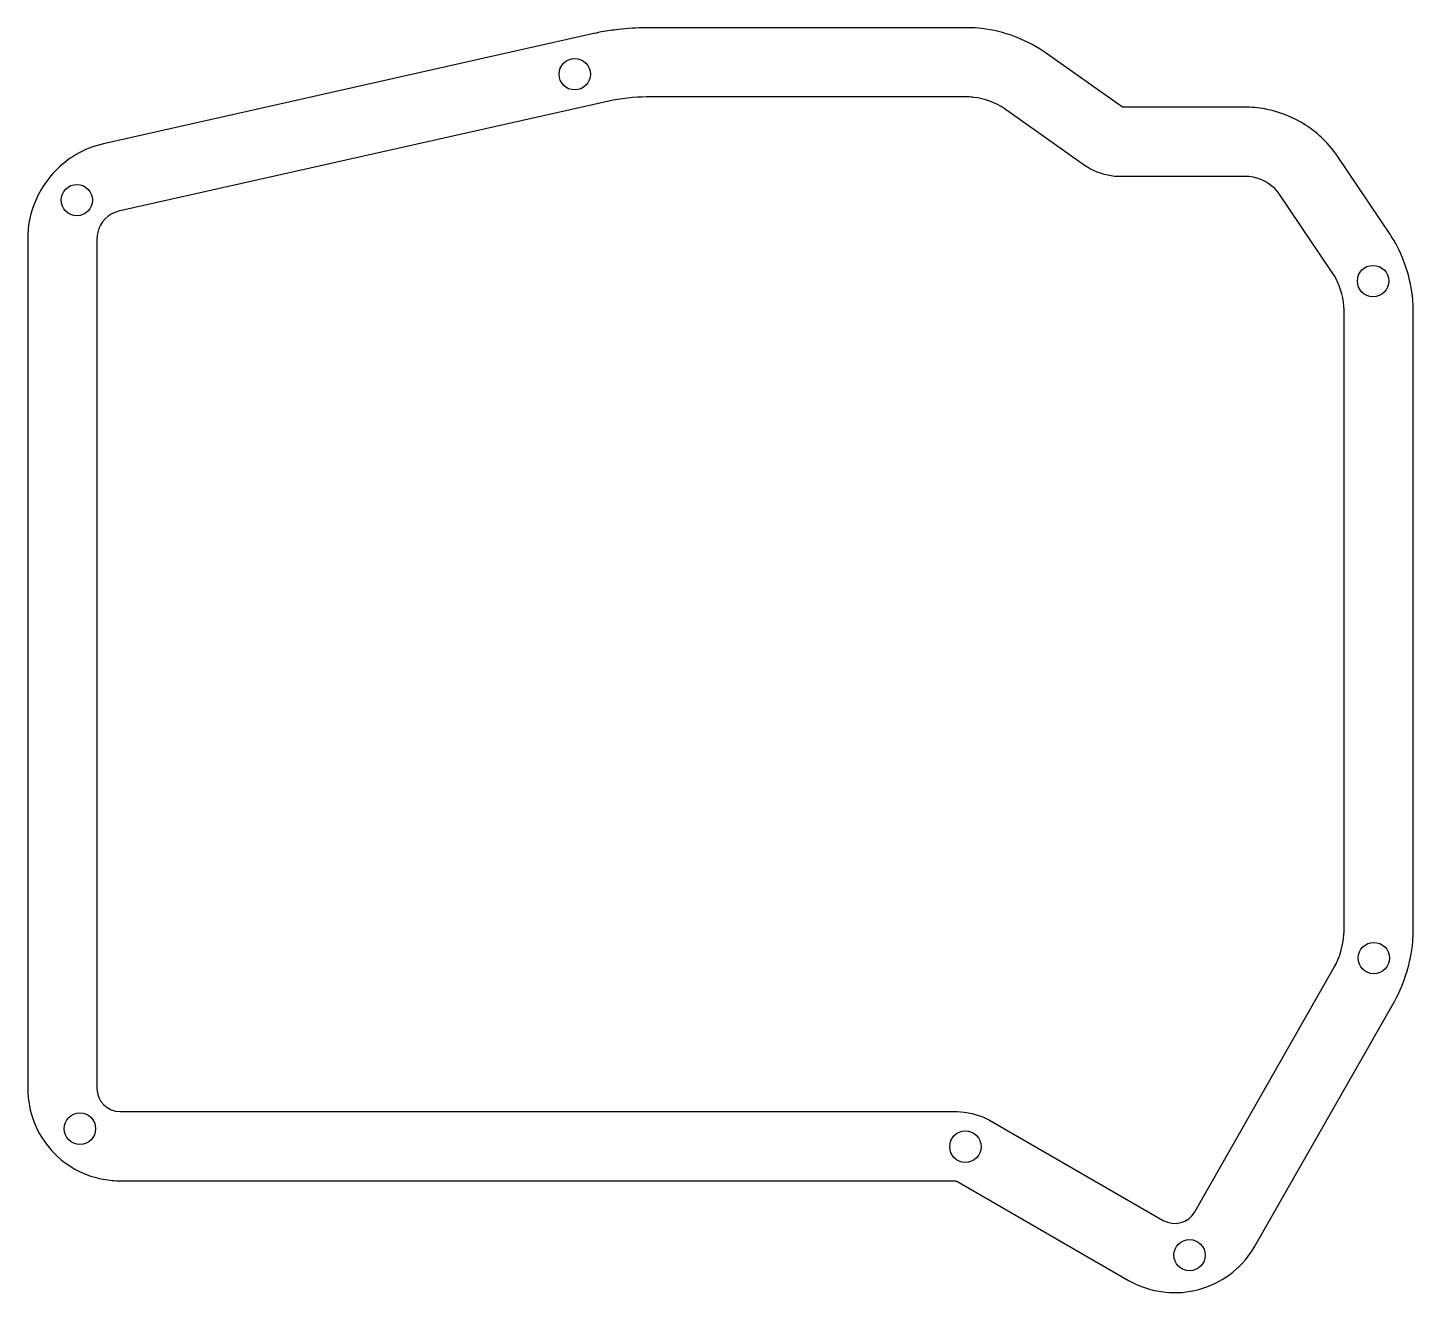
# Model space of a CAD drawing. Header units: millimetres. Extents: x 973 to 1123, y 46 to 183.
import ezdxf

# ---------------------------------------------------------------- set-up
doc = ezdxf.new("R2010")
doc.units = ezdxf.units.MM
doc.layers.get('0').update_dxf_attribs({"linetype": 'CONTINUOUS'})

msp = doc.modelspace()

# ---------------------------------------------------------------- linework, layer by layer
for p, q in [((1034.12, 182.28), (981.01, 170.33)), ((1074.65, 182.91), (1039.83, 182.91)), ((1091.38, 174.29), (1082.9, 180.29)), ((1035.76, 174.96), (982.65, 163.02)), ((1074.65, 175.41), (1039.83, 175.41)), ((1087.5, 167.85), (1078.58, 174.16)), ((1104.84, 174.29), (1091.38, 174.29)), ((1120.4, 160.48), (1114.59, 169.1)), ((1104.84, 166.79), (1090.84, 166.79)), ((1114.18, 156.29), (1108.37, 164.91)), ((972.81, 160.09), (972.81, 67.99)), ((980.31, 160.09), (980.31, 67.99)), ((1115.39, 85.11), (1115.39, 152.35)), ((1122.89, 85.11), (1122.89, 152.35)), ((1099.21, 54.63), (1114.33, 81.13)), ((1105.72, 50.91), (1120.84, 77.41)), ((982.81, 65.49), (1073.52, 65.49)), ((1077, 64.56), (1095.8, 53.71)), ((982.81, 57.99), (1073.27, 57.99)), ((1073.46, 57.94), (1092.05, 47.21))]:
    msp.add_line(p, q)
for centre in [(1032.06, 177.87), (978.13, 164.23), (1118.53, 155.46), (1118.61, 82.12), (978.46, 63.64), (1074.37, 61.69), (1098.65, 49.94)]:
    msp.add_circle(centre, 1.7)
for points, knots in [([(1039.83, 182.91), (1038.77, 182.91), (1037.76, 182.82), (1036.79, 182.71), (1036.19, 182.64), (1035.58, 182.56), (1034.96, 182.45), (1034.71, 182.4), (1034.45, 182.35), (1034.2, 182.29), (1034.17, 182.29), (1034.14, 182.28), (1034.13, 182.28), (1034.12, 182.28), (1034.12, 182.28), (1034.12, 182.28)], [0, 0, 0, 0, 0.530211, 0.530211, 0.530211, 0.856116, 0.856116, 0.856116, 0.987953, 0.987953, 0.987953, 1.000814, 1.000814, 1.000814, 1.001303, 1.001303, 1.001303, 1.001303]), ([(1082.9, 180.29), (1082.9, 180.29), (1082.9, 180.29), (1082.9, 180.29), (1081.74, 181.11), (1080.59, 181.62), (1079.61, 181.98), (1078.55, 182.36), (1077.39, 182.67), (1076.13, 182.82), (1075.69, 182.87), (1075.19, 182.91), (1074.65, 182.91)], [-0.000223, -0.000223, -0.000223, -0.000223, 0, 0, 0, 0.415624, 0.415624, 0.415624, 0.849586, 0.849586, 0.849586, 1, 1, 1, 1]), ([(1039.83, 175.41), (1038.66, 175.41), (1036.9, 175.21), (1035.76, 174.96), (1035.76, 174.96), (1035.76, 174.96), (1035.76, 174.96)], [0, 0, 0, 0, 1, 1, 1, 1.000081, 1.000081, 1.000081, 1.000081]), ([(1078.58, 174.16), (1077.71, 174.77), (1076.42, 175.22), (1075.29, 175.36), (1075.07, 175.39), (1074.86, 175.41), (1074.65, 175.41)], [0, 0, 0, 0, 0.838783, 0.838783, 0.838783, 1, 1, 1, 1]), ([(1114.59, 169.1), (1113.57, 170.63), (1112.29, 171.67), (1111.17, 172.38), (1109.98, 173.14), (1108.59, 173.74), (1107.04, 174.06), (1106.38, 174.2), (1105.64, 174.29), (1104.84, 174.29)], [0.0004676, 0.0004676, 0.0004676, 0.0004676, 0.4069903, 0.4069903, 0.4069903, 0.826909, 0.826909, 0.826909, 1, 1, 1, 1]), ([(981.01, 170.33), (978.82, 169.85), (977.05, 168.69), (975.78, 167.37), (974.48, 166.02), (973.46, 164.26), (973.03, 162.21), (972.89, 161.54), (972.81, 160.83), (972.81, 160.09)], [0.0003059, 0.0003059, 0.0003059, 0.0003059, 0.4252412, 0.4252412, 0.4252412, 0.8613923, 0.8613923, 0.8613923, 1, 1, 1, 1]), ([(1090.84, 166.79), (1090.05, 166.79), (1088.77, 167.14), (1087.93, 167.59), (1087.77, 167.67), (1087.62, 167.76), (1087.5, 167.85)], [0, 0, 0, 0, 0.838783, 0.838783, 0.838783, 1, 1, 1, 1]), ([(1108.37, 164.91), (1107.81, 165.75), (1106.81, 166.37), (1105.8, 166.65), (1105.48, 166.74), (1105.16, 166.79), (1104.84, 166.79)], [0.00009, 0.00009, 0.00009, 0.00009, 0.7609318, 0.7609318, 0.7609318, 1, 1, 1, 1]), ([(982.65, 163.02), (981.53, 162.77), (980.65, 161.83), (980.39, 160.74), (980.33, 160.53), (980.31, 160.31), (980.31, 160.09)], [0.0000655, 0.0000655, 0.0000655, 0.0000655, 0.8390815, 0.8390815, 0.8390815, 1, 1, 1, 1]), ([(1122.89, 152.35), (1122.89, 153.75), (1122.65, 154.95), (1122.39, 155.95), (1122.11, 157.03), (1121.71, 158.13), (1121.14, 159.23), (1120.94, 159.62), (1120.69, 160.05), (1120.4, 160.48)], [0, 0, 0, 0, 0.415553, 0.415553, 0.415553, 0.849435, 0.849435, 0.849435, 1, 1, 1, 1]), ([(1115.39, 152.35), (1115.39, 153.41), (1115.01, 154.75), (1114.49, 155.77), (1114.39, 155.96), (1114.29, 156.13), (1114.18, 156.29)], [0, 0, 0, 0, 0.846325, 0.846325, 0.846325, 1, 1, 1, 1]), ([(1114.33, 81.13), (1114.88, 82.08), (1115.28, 83.52), (1115.37, 84.69), (1115.38, 84.84), (1115.39, 84.98), (1115.39, 85.11)], [0.0000739, 0.0000739, 0.0000739, 0.0000739, 0.8897928, 0.8897928, 0.8897928, 1, 1, 1, 1]), ([(1120.84, 77.41), (1121.5, 78.55), (1121.89, 79.64), (1122.17, 80.59), (1122.48, 81.61), (1122.72, 82.71), (1122.83, 83.9), (1122.86, 84.27), (1122.89, 84.67), (1122.89, 85.11)], [0.0005082, 0.0005082, 0.0005082, 0.0005082, 0.4228516, 0.4228516, 0.4228516, 0.8642771, 0.8642771, 0.8642771, 1, 1, 1, 1]), ([(972.81, 67.99), (972.81, 65.41), (973.8, 63.03), (975.42, 61.25), (977.06, 59.45), (979.37, 58.25), (981.95, 58.03), (982.23, 58), (982.52, 57.99), (982.81, 57.99)], [0, 0, 0, 0, 0.470079, 0.470079, 0.470079, 0.947297, 0.947297, 0.947297, 1, 1, 1, 1]), ([(1073.52, 65.49), (1074.38, 65.49), (1075.8, 65.15), (1076.69, 64.72), (1076.8, 64.67), (1076.91, 64.61), (1077, 64.56), (1077, 64.56), (1077, 64.56), (1077, 64.56)], [0, 0, 0, 0, 0.888379, 0.888379, 0.888379, 1, 1, 1, 1.000038, 1.000038, 1.000038, 1.000038]), ([(1073.27, 57.99), (1073.33, 57.98), (1073.39, 57.96), (1073.4, 57.96), (1073.41, 57.96), (1073.44, 57.95), (1073.46, 57.94)], [0.3549589, 0.3549589, 0.3549589, 0.3549589, 0.5318447, 0.5318447, 0.5318447, 0.6307287, 0.6307287, 0.6307287, 0.6307287]), ([(1092.05, 47.21), (1094.28, 45.93), (1096.84, 45.59), (1099.19, 46.11), (1101.6, 46.64), (1103.81, 48.06), (1105.29, 50.21), (1105.44, 50.44), (1105.59, 50.67), (1105.72, 50.91), (1105.72, 50.91), (1105.72, 50.91), (1105.72, 50.91)], [0.000137, 0.000137, 0.000137, 0.000137, 0.468509, 0.468509, 0.468509, 0.949629, 0.949629, 0.949629, 1, 1, 1, 1.000144, 1.000144, 1.000144, 1.000144])]:
    msp.add_open_spline(points, degree=3, knots=knots)
for points in [[(980.31, 67.99), (980.31, 66.62), (981.43, 65.49), (982.81, 65.49)], [(1095.8, 53.71), (1096.99, 53.02), (1098.53, 53.44), (1099.21, 54.63)]]:
    msp.add_open_spline(points, degree=3)

doc.saveas('drawing.dxf')
